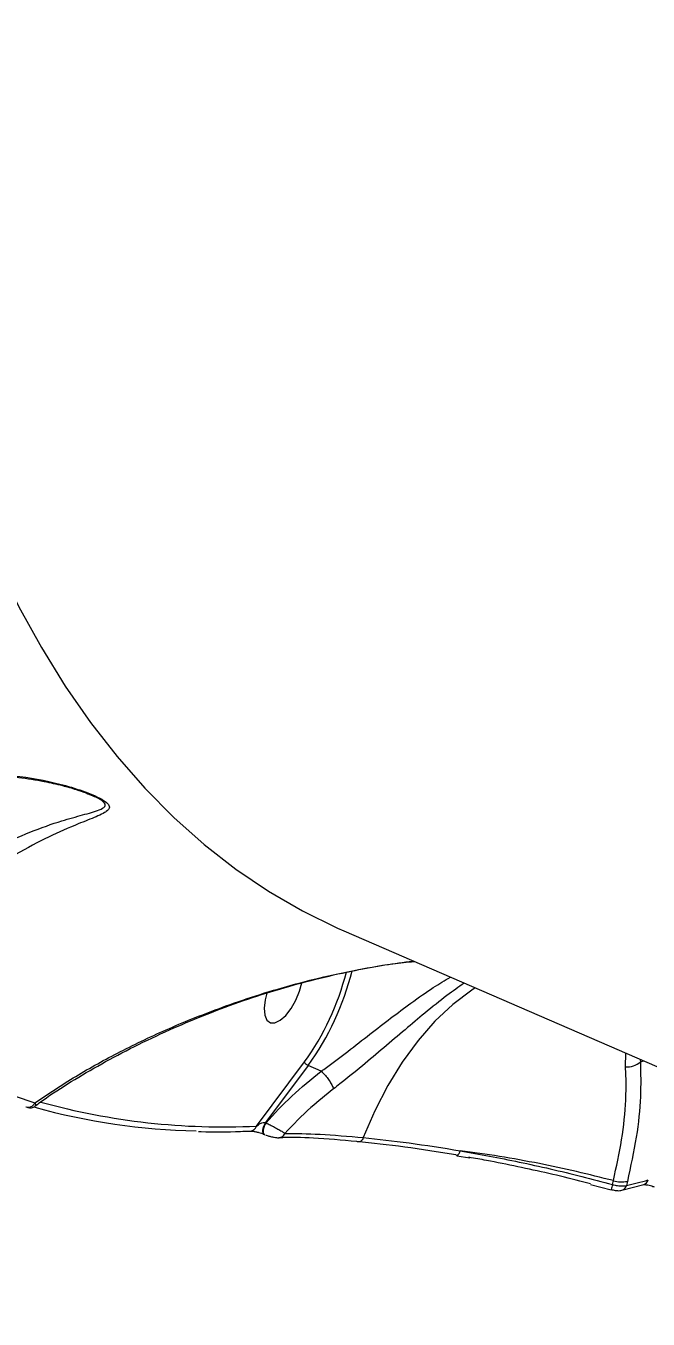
# Model space of a CAD drawing. Header units: millimetres. Extents: x -10881 to 8954, y -8695 to 5624.
# Drawn here: x -5865.4 to -5784, y 2755 to 2924.1 of the extents above; entities that cross this region are included whole.
import ezdxf

# ---------------------------------------------------------------- set-up
doc = ezdxf.new("R2010")
doc.units = ezdxf.units.MM
for name, color, linetype in [('DIKOM_ОБЪЕКТ', 7, 'Continuous'), ('DIKOM_РАЗМЕР_ЗОНА', 7, 'Continuous'), ('DIKOM_РАЗМЕР_ОБЪЕКТА', 7, 'Continuous')]:
    doc.layers.add(name, color=color, linetype=linetype)
doc.styles.add('style1', font='arial.ttf', dxfattribs={"width": 0.8})
doc.dimstyles.new('1-50', dxfattribs={"dimtxt": 300, "dimasz": 200, "dimexe": 100, "dimexo": 0, "dimgap": 100, "dimtad": 1, "dimtxsty": 'style1', "dimcen": 200, "dimclrd": 7, "dimclre": 7, "dimclrt": 7, "dimadec": 1, "dimazin": 2, "dimtfac": 1, "dimtmove": 0, "dimatfit": 2, "dimfxl": 0, "dimlwd": 25, "dimlwe": 18, "dimarcsym": 0})

# ---------------------------------------------------------------- blocks, each defined once
blk = doc.blocks.new('*D9')
at = {"layer": 'Defpoints', "color": 0, "transparency": 16777216}
for p in [(-9533.99, 4149), (-6877.05, 4149), (-2715.65, -5051.15)]:
    blk.add_point(p, dxfattribs=at)
at = {"layer": 'DIKOM_РАЗМЕР_ОБЪЕКТА', "color": 7, "lineweight": 18, "transparency": 16777216}
for p, q in [((-6877.05, 4149), (-9633.99, 4149)), ((-2715.65, -5051.15), (-9633.99, -5051.15))]:
    blk.add_line(p, q, dxfattribs=at)
at = {"layer": 'DIKOM_РАЗМЕР_ОБЪЕКТА', "color": 7, "lineweight": 25, "transparency": 16777216}
blk.add_line((-9533.99, -4851.15), (-9533.99, 3949), dxfattribs=at)
at = {"layer": 'DIKOM_РАЗМЕР_ОБЪЕКТА', "color": 7, "transparency": 16777216}
for points in [[(-9567.32, 3949), (-9500.66, 3949), (-9533.99, 4149)], [(-9567.32, -4851.15), (-9500.66, -4851.15), (-9533.99, -5051.15)]]:
    blk.add_solid(points, dxfattribs=at)
at = {"layer": 'DIKOM_РАЗМЕР_ОБЪЕКТА', "color": 7, "transparency": 16777216, "insert": (-9787.16, -451.07), "char_height": 300, "attachment_point": 5, "rotation": 90, "style": 'style1'}
blk.add_mtext('9200', dxfattribs=at)
blk = doc.blocks.new('*D11')
at = {"layer": 'Defpoints', "color": 0, "transparency": 16777216}
for p in [(-7028.45, 5624.13), (-10431.26, -7165.91), (-2784.83, -7165.91)]:
    blk.add_point(p, dxfattribs=at)
at = {"layer": 'DIKOM_РАЗМЕР_ЗОНА', "color": 7, "lineweight": 18, "transparency": 16777216}
for p, q in [((-7028.45, 5624.13), (-10531.26, 5624.13)), ((-2784.83, -7165.91), (-10531.26, -7165.91))]:
    blk.add_line(p, q, dxfattribs=at)
at = {"layer": 'DIKOM_РАЗМЕР_ЗОНА', "color": 7, "lineweight": 25, "transparency": 16777216}
blk.add_line((-10431.26, 5424.13), (-10431.26, -6965.91), dxfattribs=at)
at = {"layer": 'DIKOM_РАЗМЕР_ЗОНА', "color": 7, "transparency": 16777216}
for points in [[(-10464.6, 5424.13), (-10397.93, 5424.13), (-10431.26, 5624.13)], [(-10464.6, -6965.91), (-10397.93, -6965.91), (-10431.26, -7165.91)]]:
    blk.add_solid(points, dxfattribs=at)
at = {"layer": 'DIKOM_РАЗМЕР_ЗОНА', "color": 7, "transparency": 16777216, "insert": (-10684.43, -770.89), "char_height": 300, "attachment_point": 5, "rotation": 90, "style": 'style1'}
blk.add_mtext('12800', dxfattribs=at)
blk = doc.blocks.new('*D12')
at = {"layer": 'Defpoints', "color": 0, "transparency": 16777216}
for p in [(-9113.32, 3014.05), (8954.2, 2756.48), (8954.2, -8594.51)]:
    blk.add_point(p, dxfattribs=at)
at = {"layer": 'DIKOM_РАЗМЕР_ЗОНА', "color": 7, "lineweight": 18, "transparency": 16777216}
for p, q in [((-9113.32, 3014.05), (-9113.32, -8694.51)), ((8954.2, 2756.48), (8954.2, -8694.51))]:
    blk.add_line(p, q, dxfattribs=at)
at = {"layer": 'DIKOM_РАЗМЕР_ЗОНА', "color": 7, "lineweight": 25, "transparency": 16777216}
blk.add_line((-8913.32, -8594.51), (8754.2, -8594.51), dxfattribs=at)
at = {"layer": 'DIKOM_РАЗМЕР_ЗОНА', "color": 7, "transparency": 16777216}
for points in [[(-8913.32, -8561.18), (-8913.32, -8627.85), (-9113.32, -8594.51)], [(8754.2, -8561.18), (8754.2, -8627.85), (8954.2, -8594.51)]]:
    blk.add_solid(points, dxfattribs=at)
at = {"layer": 'DIKOM_РАЗМЕР_ЗОНА', "color": 7, "transparency": 16777216, "insert": (-79.56, -8341.34), "char_height": 300, "attachment_point": 5, "style": 'style1'}
blk.add_mtext('18000', dxfattribs=at)

msp = doc.modelspace()

# ---------------------------------------------------------------- linework, layer by layer
at = {"layer": 'DIKOM_ОБЪЕКТ', "color": 7, "linetype": 'Continuous', "lineweight": 15}
for p, q in [((-5856.568, 2823.427), (-5856.813, 2823.545)), ((-5823.781, 2805.784), (-5554.878, 2689.308)), ((-5835.214, 2780.263), (-5828.934, 2788.654)), ((-5786.936, 2788.017), (-5786.898, 2789.808)), ((-5785, 2788.986), (-5784.995, 2788.663)), ((-5784.995, 2788.663), (-5784.574, 2788.802)), ((-5828.438, 2788.183), (-5834.024, 2780.718)), ((-5826.727, 2787.441), (-5828.438, 2788.183)), ((-5826.727, 2787.441), (-5826.72, 2787.437)), ((-5834.024, 2780.718), (-5833.952, 2780.687)), ((-5834.26, 2779.209), (-5834.188, 2779.178)), ((-5834.188, 2779.178), (-5834.094, 2779.162)), ((-5808.986, 2776.395), (-5807.298, 2776.101)), ((-5791.503, 2772.649), (-5788.828, 2771.932)), ((-5788.642, 2772.624), (-5788.518, 2773.131)), ((-5787.413, 2771.879), (-5784.543, 2772.609)), ((-5786.689, 2773.043), (-5786.824, 2772.493))]:
    msp.add_line(p, q, dxfattribs=at)
at = {"layer": 'DIKOM_ОБЪЕКТ', "color": 7, "linetype": 'Continuous', "lineweight": 15, "flags": 128}
for points in [[(-5886.272, 2924.554), (-5885.428, 2916.39), (-5884.386, 2908.449), (-5883.146, 2900.739), (-5881.709, 2893.266), (-5880.077, 2886.039), (-5878.252, 2879.063), (-5876.234, 2872.344), (-5874.027, 2865.89), (-5871.631, 2859.706), (-5869.05, 2853.798), (-5866.285, 2848.172), (-5863.34, 2842.832), (-5860.216, 2837.784), (-5856.918, 2833.032), (-5853.447, 2828.581), (-5849.807, 2824.434), (-5846.002, 2820.597), (-5842.035, 2817.072), (-5837.91, 2813.862), (-5833.631, 2810.971), (-5829.201, 2808.402), (-5824.624, 2806.156), (-5823.781, 2805.784)], [(-5833.862, 2797.648), (-5834.079, 2796.78), (-5834.203, 2795.689), (-5834.121, 2794.779), (-5833.84, 2794.126), (-5833.383, 2793.781), (-5832.786, 2793.772), (-5832.099, 2794.102), (-5831.376, 2794.741), (-5830.676, 2795.64), (-5830.056, 2796.725), (-5829.567, 2797.907), (-5829.27, 2798.981)], [(-5806.603, 2798.344), (-5807.041, 2798.054), (-5809.502, 2796.184), (-5811.855, 2793.978), (-5814.076, 2791.457), (-5816.144, 2788.647), (-5818.038, 2785.575), (-5819.74, 2782.271), (-5821.233, 2778.768)], [(-5834.024, 2780.718), (-5834.17, 2780.491), (-5834.291, 2780.234), (-5834.377, 2779.969), (-5834.421, 2779.716), (-5834.421, 2779.497), (-5834.375, 2779.328), (-5834.288, 2779.224), (-5834.263, 2779.211)], [(-5833.952, 2780.687), (-5834.098, 2780.46), (-5834.219, 2780.203), (-5834.305, 2779.938), (-5834.349, 2779.685), (-5834.349, 2779.466), (-5834.303, 2779.297), (-5834.216, 2779.193), (-5834.188, 2779.178)], [(-5832.245, 2778.744), (-5832.261, 2778.744), (-5832.263, 2778.744)], [(-5821.233, 2778.768), (-5821.303, 2778.606), (-5821.391, 2778.464), (-5821.493, 2778.348), (-5821.606, 2778.261), (-5821.726, 2778.207), (-5821.849, 2778.187), (-5821.969, 2778.202), (-5822.084, 2778.252)], [(-5788.816, 2771.979), (-5788.816, 2771.978), (-5788.817, 2771.974)]]:
    msp.add_lwpolyline(points, dxfattribs=at)
at = {"layer": 'DIKOM_ОБЪЕКТ', "color": 7, "linetype": 'Continuous', "lineweight": 15}
for centre, radius, start, end in [((-5857.485, 2809.144), 35.82, 324.18399, 346.13007), ((-5857.13, 2808.991), 34.765, 324.19829, 345.65482), ((-5839.023, 2860.853), 81.54, 230.70944, 252.01977), ((-5786.692, 2790.52), 2.516, 264.42841, 312.40875), ((-5865.043, 2783.659), 0.924, 249.31914, 336.76644), ((-5841.08, 2866.995), 87.383, 254.65344, 268.67191), ((-5839.506, 2869.709), 89.549, 254.5288, 272.74719), ((-5836.067, 2780.505), 0.887, 274.43463, 344.13232), ((-5832.309, 2779.596), 0.855, 274.33046, 341.006), ((-5809.338, 2777.153), 0.799, 296.46002, 351.87092), ((-5809.001, 2776.608), 0.17, 221.02252, 276.39445), ((-5728.735, 2756.127), 62.137, 164.60298, 165.21913), ((-5787.429, 2776.717), 3.748, 253.11552, 281.38486), ((-5787.631, 2772.677), 0.827, 285.80854, 347.16545), ((-5819.273, 2906.016), 137.409, 283.65935, 284.88552), ((-5784.777, 2773.398), 0.823, 286.56767, 347.38064)]:
    msp.add_arc(centre, radius, start, end, dxfattribs=at)
for points, knots in [([(-5914.926, 2811.206), (-5914.941, 2811.221), (-5916.945, 2813.125), (-5920.621, 2817.52), (-5925.919, 2824.457), (-5930.811, 2832.139), (-5935.287, 2840.355), (-5939.326, 2849.077), (-5942.951, 2858.276), (-5946.2, 2868.049), (-5949.084, 2878.457), (-5951.582, 2889.474), (-5953.683, 2901.121), (-5955.363, 2913.303), (-5956.599, 2925.852), (-5957.403, 2938.697), (-5957.793, 2951.827), (-5957.773, 2965.379), (-5957.337, 2979.431), (-5956.476, 2993.938), (-5955.177, 3008.918), (-5953.445, 3024.244), (-5951.306, 3039.706), (-5948.783, 3055.227), (-5945.893, 3070.809), (-5942.607, 3086.61), (-5938.9, 3102.722), (-5934.777, 3119.084), (-5930.224, 3135.708), (-5925.276, 3152.451), (-5920.002, 3169.082), (-5914.437, 3185.531), (-5908.594, 3201.806), (-5902.411, 3218.077), (-5895.851, 3234.432), (-5888.931, 3250.803), (-5881.638, 3267.198), (-5874.032, 3283.469), (-5865.8, 3300.246), (-5856.935, 3317.426), (-5847.41, 3334.946), (-5837.558, 3352.153), (-5827.391, 3369.015), (-5817.032, 3385.333), (-5806.523, 3401.042), (-5797.022, 3414.572), (-5790.956, 3422.757), (-5788.486, 3426.09)], [0, 0, 0, 0, 0.0001796, 0.0227173, 0.0452551, 0.0679587, 0.0906624, 0.1125681, 0.1344738, 0.1565316, 0.1785895, 0.2011273, 0.2236651, 0.2463687, 0.2690723, 0.2909777, 0.3128832, 0.3349408, 0.3569984, 0.3795359, 0.4020734, 0.4247767, 0.4474801, 0.4693857, 0.4912913, 0.513349, 0.5354068, 0.5579444, 0.5804821, 0.6031856, 0.6258891, 0.6477947, 0.6697003, 0.6917581, 0.7138159, 0.7363535, 0.7588912, 0.7815947, 0.8042982, 0.8297982, 0.8552982, 0.8808578, 0.9065989, 0.9324012, 0.957524, 0.9827037, 1, 1, 1, 1]), ([(-5861.016, 3306.784), (-5861.928, 3305.001), (-5864.574, 3299.83), (-5868.872, 3291.2), (-5873.868, 3280.87), (-5878.746, 3270.461), (-5883.505, 3259.982), (-5888.141, 3249.44), (-5892.649, 3238.843), (-5897.027, 3228.2), (-5901.271, 3217.518), (-5905.379, 3206.806), (-5909.347, 3196.071), (-5913.171, 3185.321), (-5916.85, 3174.565), (-5920.381, 3163.811), (-5923.76, 3153.067), (-5926.985, 3142.34), (-5930.055, 3131.639), (-5932.965, 3120.972), (-5935.715, 3110.346), (-5938.303, 3099.771), (-5940.725, 3089.253), (-5942.981, 3078.801), (-5945.069, 3068.423), (-5946.987, 3058.125), (-5948.734, 3047.917), (-5950.308, 3037.805), (-5951.708, 3027.798), (-5952.933, 3017.902), (-5953.983, 3008.125), (-5954.855, 2998.475), (-5955.551, 2988.959), (-5956.068, 2979.583), (-5956.407, 2970.355), (-5956.568, 2961.282), (-5956.549, 2952.37), (-5956.352, 2943.627), (-5955.976, 2935.058), (-5955.421, 2926.671), (-5954.688, 2918.471), (-5953.777, 2910.464), (-5952.689, 2902.657), (-5951.425, 2895.056), (-5949.985, 2887.665), (-5948.37, 2880.492), (-5946.582, 2873.541), (-5944.622, 2866.817), (-5942.49, 2860.326), (-5940.189, 2854.073), (-5937.721, 2848.062), (-5935.087, 2842.298), (-5932.288, 2836.786), (-5929.328, 2831.53), (-5926.208, 2826.536), (-5922.933, 2821.802), (-5919.497, 2817.348), (-5916.413, 2813.689), (-5914.415, 2811.629), (-5913.67, 2810.86)], [0, 0, 0, 0, 0.0093752, 0.0271879, 0.045001, 0.062814, 0.080627, 0.0984399, 0.1162528, 0.1340657, 0.1518787, 0.1696917, 0.1875048, 0.205318, 0.2231313, 0.2409448, 0.2587584, 0.2765723, 0.2943864, 0.3122008, 0.3300155, 0.3478305, 0.3656459, 0.3834616, 0.4012778, 0.4190944, 0.4369116, 0.4547292, 0.4725474, 0.4903663, 0.5081858, 0.5260059, 0.5438268, 0.5616485, 0.5794709, 0.5972942, 0.6151183, 0.6329434, 0.6507693, 0.6685962, 0.686424, 0.7042526, 0.7220821, 0.7399123, 0.7577431, 0.7755745, 0.793406, 0.8112375, 0.8290684, 0.8468982, 0.8647265, 0.8825524, 0.9003751, 0.9181937, 0.9360071, 0.9538143, 0.9716142, 0.9894056, 1, 1, 1, 1]), ([(-5872.928, 2826.227), (-5870.909, 2826.227), (-5866.817, 2826.228), (-5861.784, 2825.28), (-5858.4, 2824.284), (-5856.571, 2823.581), (-5855.381, 2823.009), (-5854.588, 2822.441), (-5854.324, 2821.877), (-5854.652, 2821.521), (-5855.455, 2821.011), (-5856.939, 2820.412), (-5859.752, 2819.288), (-5863.374, 2817.64), (-5867.257, 2815.52), (-5870.885, 2813.276), (-5873.856, 2811.294), (-5876.731, 2809.286), (-5879.182, 2807.535), (-5880.712, 2806.461), (-5881.354, 2806.011)], [0, 0, 0, 0, 0.095209, 0.1929568, 0.2448004, 0.2710699, 0.29817, 0.3242903, 0.3503876, 0.3910755, 0.4019421, 0.4719631, 0.5438092, 0.6393961, 0.7378513, 0.7988545, 0.8613646, 0.9113745, 0.9628373, 1, 1, 1, 1]), ([(-5873.031, 2826.067), (-5872.925, 2826.077), (-5871.76, 2826.184), (-5869.499, 2826.13), (-5866.242, 2825.897), (-5863.254, 2825.42), (-5860.735, 2824.856), (-5858.909, 2824.328), (-5857.54, 2823.858), (-5856.879, 2823.569), (-5856.582, 2823.44)], [0, 0, 0, 0, 0.0182371, 0.1990128, 0.3870485, 0.5822007, 0.7268118, 0.8420607, 0.9292222, 1, 1, 1, 1]), ([(-5882.892, 2808.505), (-5882.892, 2808.505), (-5882.274, 2808.912), (-5880.776, 2809.907), (-5878.365, 2811.487), (-5875.508, 2813.289), (-5872.499, 2815.045), (-5868.813, 2816.994), (-5864.757, 2818.786), (-5860.969, 2820.129), (-5857.874, 2820.967), (-5856.253, 2821.422), (-5855.307, 2821.811), (-5854.888, 2822.083), (-5855.064, 2822.57), (-5855.698, 2823.029), (-5856.319, 2823.313), (-5856.568, 2823.427)], [0, 0, 0, 0, 0.0000325, 0.0506237, 0.1210967, 0.191646, 0.2788451, 0.3661568, 0.5040362, 0.6421226, 0.7418645, 0.8412298, 0.8560805, 0.910411, 0.9440265, 0.9775094, 1, 1, 1, 1]), ([(-5864.203, 2782.869), (-5863.693, 2783.242), (-5862.038, 2784.454), (-5858.953, 2786.404), (-5854.945, 2788.732), (-5850.617, 2790.979), (-5846.189, 2793.054), (-5841.614, 2794.968), (-5837.003, 2796.675), (-5832.254, 2798.198), (-5827.535, 2799.485), (-5823.08, 2800.503), (-5818.986, 2801.253), (-5816.264, 2801.678), (-5814.84, 2801.811), (-5814.65, 2801.829)], [0, 0, 0, 0, 0.0412401, 0.1336493, 0.228131, 0.3246729, 0.4232822, 0.5116, 0.605238, 0.6946948, 0.7802145, 0.8625213, 0.9299976, 0.9906326, 1, 1, 1, 1]), ([(-5864.193, 2783.295), (-5862.441, 2784.471), (-5858.927, 2786.829), (-5853.023, 2790.075), (-5846.661, 2793.098), (-5839.268, 2796.059), (-5832.256, 2798.318), (-5825.819, 2799.958), (-5820.694, 2800.976), (-5816.927, 2801.607), (-5814.808, 2801.773), (-5814.564, 2801.792)], [0, 0, 0, 0, 0.1354625, 0.2716268, 0.4099759, 0.5490982, 0.7216207, 0.8089832, 0.8967698, 0.9881054, 1, 1, 1, 1]), ([(-5826.72, 2787.437), (-5826.72, 2787.437), (-5826.498, 2787.599), (-5825.355, 2788.44), (-5823.218, 2790.065), (-5820.387, 2792.264), (-5817.61, 2794.411), (-5814.818, 2796.494), (-5812.183, 2798.353), (-5810.572, 2799.311), (-5809.841, 2799.746)], [0, 0, 0, 0, 0.0000625, 0.0367269, 0.1888802, 0.3472095, 0.5014168, 0.6598935, 0.8457831, 1, 1, 1, 1]), ([(-5808.032, 2798.963), (-5808.77, 2798.441), (-5810.373, 2797.308), (-5812.986, 2795.203), (-5815.763, 2792.881), (-5818.505, 2790.547), (-5821.382, 2788.123), (-5823.607, 2786.309), (-5824.856, 2785.339), (-5825.132, 2785.125)], [0, 0, 0, 0, 0.1571762, 0.3412173, 0.4922057, 0.647305, 0.7984703, 0.9554141, 1, 1, 1, 1]), ([(-5828.934, 2788.654), (-5828.932, 2788.647), (-5828.925, 2788.625), (-5828.898, 2788.566), (-5828.833, 2788.472), (-5828.718, 2788.357), (-5828.58, 2788.253), (-5828.486, 2788.206), (-5828.438, 2788.183)], [0, 0, 0, 0, 0.0458826, 0.1414079, 0.3560618, 0.5707097, 0.7853548, 1, 1, 1, 1]), ([(-5784.995, 2788.663), (-5784.957, 2787.176), (-5784.879, 2784.114), (-5785.424, 2778.834), (-5786.264, 2774.991), (-5786.689, 2773.043)], [0, 0, 0, 0, 0.3175173, 0.6539172, 1, 1, 1, 1]), ([(-5833.952, 2780.687), (-5832.862, 2781.878), (-5830.666, 2784.276), (-5828.046, 2786.382), (-5826.727, 2787.441)], [0, 0, 0, 0, 0.4967538, 1, 1, 1, 1]), ([(-5826.72, 2787.437), (-5826.576, 2787.298), (-5826.287, 2787.02), (-5825.855, 2786.483), (-5825.487, 2785.932), (-5825.255, 2785.483), (-5825.162, 2785.232), (-5825.136, 2785.139), (-5825.132, 2785.125)], [0, 0, 0, 0, 0.2120311, 0.4240621, 0.6360954, 0.8481341, 0.9764175, 1, 1, 1, 1]), ([(-5788.518, 2773.131), (-5788.122, 2774.937), (-5787.319, 2778.603), (-5786.933, 2782.59), (-5786.852, 2785.283), (-5786.864, 2786.73), (-5786.914, 2787.62), (-5786.936, 2788.017)], [0, 0, 0, 0, 0.33620509, 0.68217743, 0.79531344, 0.90879581, 1, 1, 1, 1]), ([(-5825.132, 2785.125), (-5826.134, 2784.333), (-5828.429, 2782.521), (-5830.394, 2780.472), (-5831.501, 2779.318)], [0, 0, 0, 0, 0.4365684, 1, 1, 1, 1]), ([(-5865.276, 2782.765), (-5865.217, 2782.745), (-5865.109, 2782.709), (-5864.994, 2782.681), (-5864.829, 2782.655), (-5864.616, 2782.66), (-5864.386, 2782.711), (-5864.247, 2782.804), (-5864.181, 2782.847)], [0, 0, 0, 0, 0.2245108, 0.4122942, 0.5460283, 0.6756282, 0.847236, 1, 1, 1, 1]), ([(-5864.193, 2783.295), (-5864.134, 2783.171), (-5864.035, 2782.968), (-5864.153, 2782.893), (-5864.2, 2782.864)], [0, 0, 0, 0, 0.60700379, 1, 1, 1, 1]), ([(-5835.214, 2780.263), (-5835.13, 2780.327), (-5834.952, 2780.461), (-5834.661, 2780.618), (-5834.391, 2780.716), (-5834.205, 2780.746), (-5834.091, 2780.741), (-5834.046, 2780.726), (-5834.024, 2780.718)], [0, 0, 0, 0, 0.2759526, 0.5812069, 0.7840729, 0.9045563, 0.9531218, 1, 1, 1, 1]), ([(-5833.952, 2780.687), (-5833.772, 2780.599), (-5833.41, 2780.422), (-5832.821, 2780.11), (-5832.261, 2779.797), (-5831.794, 2779.516), (-5831.593, 2779.38), (-5831.501, 2779.318)], [0, 0, 0, 0, 0.1951137, 0.3898948, 0.593446, 0.8140328, 1, 1, 1, 1]), ([(-5842.807, 2779.579), (-5842.689, 2779.573), (-5840.889, 2779.477), (-5838.606, 2779.528), (-5836.436, 2779.605), (-5835.998, 2779.621)], [0, 0, 0, 0, 0.0531076, 0.8088614, 1, 1, 1, 1]), ([(-5835.993, 2779.621), (-5835.975, 2779.621), (-5835.926, 2779.623), (-5835.7, 2779.606), (-5835.343, 2779.546), (-5834.924, 2779.443), (-5834.581, 2779.335), (-5834.36, 2779.254), (-5834.279, 2779.217), (-5834.264, 2779.21)], [0, 0, 0, 0, 0.1004662, 0.2829659, 0.5246977, 0.7133044, 0.857148, 0.9730023, 1, 1, 1, 1]), ([(-5834.027, 2779.119), (-5833.954, 2779.09), (-5833.738, 2779.002), (-5833.327, 2778.888), (-5832.808, 2778.781), (-5832.471, 2778.736), (-5832.276, 2778.745), (-5832.262, 2778.746)], [0, 0, 0, 0, 0.1192927, 0.3529673, 0.612752, 0.9718515, 1, 1, 1, 1]), ([(-5832.245, 2778.754), (-5832.245, 2778.754), (-5832.109, 2778.756), (-5831.952, 2778.753), (-5831.797, 2778.749)], [0, 0, 0, 0, 0.00526531, 1, 1, 1, 1]), ([(-5822.084, 2778.252), (-5824.044, 2778.424), (-5827.808, 2778.753), (-5830.693, 2778.783), (-5832.076, 2778.797)], [0, 0, 0, 0, 0.52076328, 1, 1, 1, 1]), ([(-5831.501, 2779.318), (-5830.037, 2779.304), (-5827.071, 2779.277), (-5823.195, 2778.939), (-5821.233, 2778.768)], [0, 0, 0, 0, 0.493766, 1, 1, 1, 1]), ([(-5821.233, 2778.768), (-5819.283, 2778.558), (-5815.336, 2778.135), (-5810.828, 2777.408), (-5808.548, 2777.041)], [0, 0, 0, 0, 0.49415638, 1, 1, 1, 1]), ([(-5809.13, 2776.496), (-5811.406, 2776.862), (-5816.011, 2777.602), (-5820.044, 2778.034), (-5822.084, 2778.252)], [0, 0, 0, 0, 0.4941765, 1, 1, 1, 1]), ([(-5788.518, 2773.131), (-5790.125, 2773.537), (-5793.356, 2774.355), (-5798.347, 2775.413), (-5803.46, 2776.349), (-5806.845, 2776.809), (-5808.548, 2777.041)], [0, 0, 0, 0, 0.2373861, 0.4771596, 0.7370093, 1, 1, 1, 1]), ([(-5808.548, 2777.041), (-5806.002, 2776.578), (-5802.149, 2775.877), (-5796.772, 2774.686), (-5792.691, 2773.709), (-5789.977, 2772.982), (-5788.642, 2772.624)], [0, 0, 0, 0, 0.3951678, 0.5979285, 0.8021812, 1, 1, 1, 1]), ([(-5791.499, 2772.718), (-5791.964, 2772.842), (-5793.787, 2773.324), (-5796.98, 2774.078), (-5801.065, 2774.978), (-5804.561, 2775.683), (-5806.646, 2776.052), (-5807.407, 2776.186)], [0, 0, 0, 0, 0.0862559, 0.3381265, 0.5917491, 0.8508946, 1, 1, 1, 1]), ([(-5788.816, 2771.978), (-5788.639, 2771.936), (-5788.243, 2771.842), (-5787.781, 2771.797), (-5787.501, 2771.878), (-5787.411, 2771.904)], [0, 0, 0, 0, 0.3537063, 0.79187632, 1, 1, 1, 1]), ([(-5788.642, 2772.624), (-5788.585, 2772.61), (-5788.31, 2772.541), (-5787.816, 2772.455), (-5787.225, 2772.418), (-5786.958, 2772.468), (-5786.824, 2772.493)], [0, 0, 0, 0, 0.0806489, 0.3870727, 0.6935679, 1, 1, 1, 1]), ([(-5784.551, 2772.608), (-5784.551, 2772.607), (-5784.562, 2772.605), (-5784.523, 2772.612), (-5784.438, 2772.615), (-5784.26, 2772.607), (-5784, 2772.571), (-5783.675, 2772.498), (-5783.384, 2772.408), (-5783.247, 2772.347), (-5783.201, 2772.327)], [0, 0, 0, 0, 0.005843, 0.0949926, 0.2005695, 0.3369573, 0.5006629, 0.6918266, 0.8977188, 1, 1, 1, 1])]:
    msp.add_open_spline(points, degree=3, knots=knots, dxfattribs=at)

# ---------------------------------------------------------------- dimensions: what is measured, and where the dimension line sits
at = {"layer": 'DIKOM_РАЗМЕР_ЗОНА'}
dim = msp.add_linear_dim(base=(-10431.262, -7165.906), p1=(-7028.448, 5624.134), p2=(-2784.833, -7165.906), angle=90, text='12800', dimstyle='1-50', dxfattribs=at)
dim.commit()
dim.dimension.update_dxf_attribs({"geometry": '*D11', "text_midpoint": (-10431.262, -770.886), "dimtype": 160})
dim = msp.add_linear_dim(base=(8954.2, -8594.513), p1=(-9113.319, 3014.045), p2=(8954.2, 2756.48), text='18000', dimstyle='1-50', dxfattribs=at)
dim.commit()
dim.dimension.update_dxf_attribs({"geometry": '*D12', "text_midpoint": (-79.559, -8594.513), "dimtype": 160})
at = {"layer": 'DIKOM_РАЗМЕР_ОБЪЕКТА'}
dim = msp.add_linear_dim(base=(-9533.989, 4149.001), p1=(-2715.652, -5051.147), p2=(-6877.054, 4149.001), angle=90, text='9200', dimstyle='1-50', dxfattribs=at)
dim.commit()
dim.dimension.update_dxf_attribs({"geometry": '*D9', "text_midpoint": (-9533.989, -451.073), "dimtype": 160})

doc.saveas('drawing.dxf')
